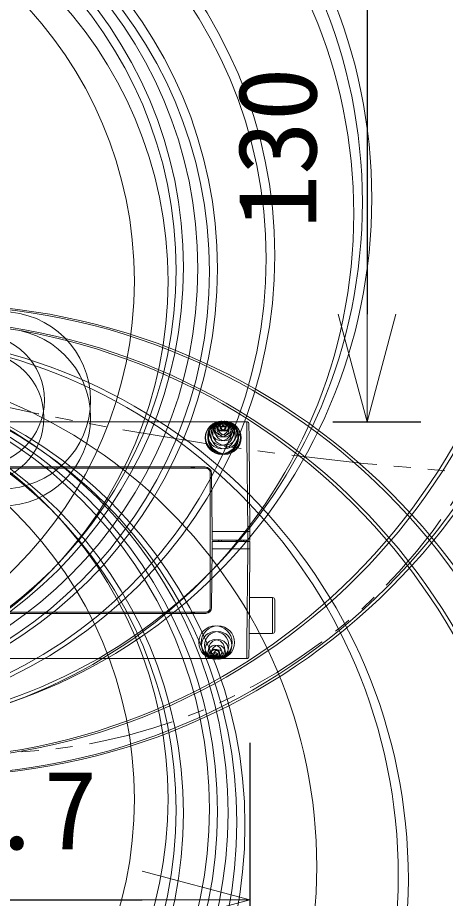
# Model space of a CAD drawing. Units: millimetres, scale not verified. Extents: x -65 to 105, y -57 to 178.
# Drawn here: x 12.71 to 22.64, y 16.15 to 36.6 of the extents above; entities that cross this region are included whole.
import ezdxf
from ezdxf.enums import TextEntityAlignment as Align

# ---------------------------------------------------------------- set-up
doc = ezdxf.new("R2010")
doc.units = ezdxf.units.MM
doc.header["$LTSCALE"] = 0.125
doc.linetypes.add('USER2', pattern=[31.75, 15.875, -3.175, 3.175, -3.175, 3.175, -3.175])
doc.layers.add('0-0_0', color=1, linetype='USER2', lineweight=18)
doc.layers.add('0-4_GAIKEI', color=1, linetype='Continuous', lineweight=18)
doc.layers.add('0-5_SUNPO', color=7, linetype='Continuous')
doc.styles.add('ＭＳ ゴシック', font='')
doc.styles.get('ＭＳ ゴシック').set_extended_font_data('MS Gothic')

# ---------------------------------------------------------------- blocks, each defined once
blk = doc.blocks.new('_Open30')
at = {"layer": '0-0_0', "color": 7, "linetype": 'Continuous'}
blk.add_line((0, 0), (-1, 0), dxfattribs=at)
blk.add_lwpolyline([(-1, 0.26795), (0, 0), (-1, -0.26795)], dxfattribs=at)
blk = doc.blocks.new('D4')
at = {"layer": '0-5_SUNPO'}
for p, q in [((210.8255, 353.7721), (215.5681, 353.7721)), ((214.3181, 351.2721), (214.3181, 343.2221)), ((213.526, 340.7221), (215.5681, 340.7221))]:
    blk.add_line(p, q, dxfattribs=at)
at = {"layer": '0-5_SUNPO', "xscale": 2.5, "yscale": 2.5}
for p, rotation in [((214.3181, 353.7721), 90), ((214.3181, 340.7221), 270)]:
    blk.add_blockref('_Open30', p, dxfattribs=dict(at, rotation=rotation))
at = {"layer": '0-5_SUNPO', "style": 'ＭＳ ゴシック'}
blk.add_text('130', height=1.833, rotation=90, dxfattribs=at).set_placement((213.6931, 345.211), align=Align.BOTTOM_LEFT)
blk = doc.blocks.new('D1')
at = {"layer": '0-5_SUNPO'}
for p, q in [((197.8255, 333.9721), (197.8255, 328.3655)), ((211.5995, 333.2672), (211.5995, 328.3655)), ((200.3255, 329.6155), (209.0995, 329.6155))]:
    blk.add_line(p, q, dxfattribs=at)
at = {"layer": '0-5_SUNPO', "xscale": 2.5, "yscale": 2.5, "rotation": 180}
blk.add_blockref('_Open30', (197.8255, 329.6155), dxfattribs=at)
at = {"layer": '0-5_SUNPO', "xscale": 2.5, "yscale": 2.5}
blk.add_blockref('_Open30', (211.5995, 329.6155), dxfattribs=at)
at = {"layer": '0-5_SUNPO', "style": 'ＭＳ ゴシック'}
blk.add_text('137.7', height=1.833, dxfattribs=at).set_placement((201.8194, 330.2405), align=Align.BOTTOM_LEFT)

msp = doc.modelspace()

# ---------------------------------------------------------------- linework, layer by layer
at = {"layer": '0-0_0'}
for centre, radius in [((28.5193, 101.9311), 76.0771), ((12.0482, 32.3835), 12.8587)]:
    msp.add_circle(centre, radius, dxfattribs=at)
at = {"layer": '0-4_GAIKEI', "color": 7}
for p, q in [((4.4515, 27.2153), (15.7788, 27.2153)), ((14.8062, 27.2153), (14.777, 27.2153)), ((14.8062, 27.2153), (15.7497, 27.2153)), ((15.7788, 27.2153), (18.0284, 27.2153)), ((18.0784, 27.1658), (18.0812, 26.8428)), ((18.1002, 24.6636), (18.0812, 26.8428)), ((18.1019, 24.4653), (18.1002, 24.6636)), ((18.1017, 24.4353), (18.1002, 24.2671)), ((18.0812, 22.0878), (18.1002, 24.2671)), ((18.0784, 21.7649), (18.0812, 22.0878)), ((4.4512, 21.7153), (18.0284, 21.7153))]:
    msp.add_line(p, q, dxfattribs=at)
at = {"layer": '0-4_GAIKEI'}
for p, q in [((15.7497, 27.2153), (15.7788, 27.2153)), ((17.3429, 27.2167), (17.3364, 27.2153)), ((17.3429, 27.2167), (17.3429, 27.216)), ((17.4479, 27.226), (17.4479, 27.216)), ((17.5079, 27.226), (17.5079, 27.216)), ((17.6129, 27.2167), (17.6129, 27.216)), ((17.6194, 27.2153), (17.6129, 27.2167)), ((18.0284, 27.2153), (18.0312, 26.8653)), ((5.3773, 26.1353), (17.0785, 26.1353)), ((17.0592, 26.1653), (5.3966, 26.1653)), ((13.3962, 26.1377), (9.6297, 26.1377)), ((13.3962, 26.1653), (13.3962, 26.1377)), ((13.3979, 26.1394), (13.3962, 26.1377)), ((13.3979, 26.1653), (13.3979, 26.1394)), ((13.6179, 26.1394), (13.3979, 26.1394)), ((13.6179, 26.1653), (13.6179, 26.1394)), ((13.6179, 26.1394), (13.6197, 26.1377)), ((13.6197, 26.1653), (13.6197, 26.1377)), ((16.7182, 26.1377), (13.6197, 26.1377)), ((16.8376, 26.1377), (16.8371, 26.1359)), ((17.0809, 26.1377), (16.8376, 26.1377)), ((17.0809, 26.1377), (17.0785, 26.1353)), ((17.1832, 26.0997), (17.1593, 26.0997)), ((17.1805, 26.0379), (17.1779, 26.0353)), ((17.1779, 26.0353), (17.1779, 22.8953)), ((17.221, 24.6653), (17.2092, 26.0166)), ((17.2228, 24.4653), (17.221, 24.6653)), ((18.0519, 24.4653), (18.0502, 24.6653)), ((17.2225, 24.4353), (17.221, 24.2653)), ((17.2225, 24.4353), (18.1017, 24.4353)), ((17.2228, 24.4653), (18.1019, 24.4653)), ((17.3713, 24.4353), (17.3713, 24.4653)), ((17.3734, 24.4352), (17.3734, 24.4653)), ((17.3779, 24.4353), (17.3779, 24.4614)), ((17.4397, 24.4653), (17.4402, 24.4353)), ((17.7832, 24.4653), (17.7826, 24.4353)), ((17.7979, 24.4353), (17.7979, 24.4653)), ((17.8979, 24.4352), (17.8979, 24.4653)), ((17.9479, 24.4352), (17.9479, 24.4653)), ((17.9579, 24.4353), (17.9579, 24.4653)), ((18.0517, 24.4353), (18.0502, 24.2653)), ((18.0312, 22.0653), (18.0502, 24.2653)), ((18.0903, 23.1303), (18.6279, 23.1303)), ((18.6279, 22.3003), (18.6279, 23.1303)), ((18.6779, 22.3503), (18.6779, 23.0803)), ((17.0791, 22.7653), (5.3768, 22.7653)), ((13.3962, 22.7929), (13.3962, 22.7653)), ((13.3979, 22.7653), (13.3979, 22.7912)), ((13.6179, 22.7912), (13.6197, 22.7929)), ((13.6179, 22.7653), (13.6179, 22.7912)), ((16.7182, 22.7929), (13.6197, 22.7929)), ((13.6197, 22.7929), (13.6197, 22.7653)), ((16.7182, 22.7929), (16.7188, 22.7947)), ((16.7188, 22.7947), (16.8371, 22.7947)), ((16.8376, 22.7929), (16.8371, 22.7947)), ((17.0809, 22.7929), (16.8376, 22.7929)), ((17.0809, 22.7929), (17.0785, 22.7953)), ((17.192, 22.8309), (17.1593, 22.8309)), ((17.1805, 22.8927), (17.1779, 22.8953)), ((18.083, 22.3003), (18.6279, 22.3003)), ((18.0284, 21.7153), (18.0312, 22.0653)), ((17.1864, 21.7153), (17.1929, 21.714)), ((17.1929, 21.714), (17.1929, 21.7146)), ((17.2579, 21.7046), (17.2389, 21.7069)), ((17.2979, 21.7046), (17.2979, 21.7146)), ((17.3579, 21.7046), (17.3579, 21.7146)), ((17.3979, 21.7046), (17.4177, 21.707)), ((17.4629, 21.714), (17.4694, 21.7153)), ((17.4629, 21.714), (17.4629, 21.7146))]:
    msp.add_line(p, q, dxfattribs=at)
for points in [[(17.221, 24.6653), (18.0502, 24.6653), (18.0312, 26.8653)], [(16.7182, 26.1377), (16.7188, 26.1359), (16.8371, 26.1359)], [(17.209, 22.8942), (17.221, 24.2653), (18.0502, 24.2653)], [(5.296, 22.7935), (5.3755, 22.7935), (5.3773, 22.7953), (17.0785, 22.7953)], [(13.6179, 22.7912), (13.3979, 22.7912), (13.3962, 22.7929), (9.6297, 22.7929)]]:
    msp.add_lwpolyline(points, dxfattribs=at)
for centre, radius in [((10.8083, 33.9267), 14.9398), ((10.759, 33.8787), 14.8664), ((10.2908, 33.9419), 14.5879), ((10.2417, 33.8944), 14.515), ((8.5762, 32.4004), 12.3535), ((8.4899, 32.3147), 12.2214), ((8.4506, 32.044), 12.0606), ((7.8121, 31.0751), 10.8662), ((7.7302, 31.004), 10.7476), ((7.0904, 30.7697), 10.2578), ((6.5953, 30.808), 9.9615), ((6.8467, 30.7769), 10.044), ((7.0155, 30.7019), 10.1454), ((6.5301, 30.7393), 9.8548), ((6.4997, 30.4784), 9.6989), ((6.0205, 30.4804), 9.3969), ((10.8083, 15.004), 14.9398), ((10.759, 15.0519), 14.8664), ((12.343, 27.7146), 2.0573), ((10.2908, 14.9888), 14.5879), ((10.2417, 15.0363), 14.515), ((9.1006, 16.5815), 12.6782), ((12.343, 27.316), 2.0573), ((9.0041, 16.666), 12.5398), ((11.8073, 27.7173), 1.5216), ((11.8022, 27.3133), 1.5166), ((7.9336, 16.8793), 11.7189), ((7.2567, 18.1299), 10.3369), ((7.3973, 17.8447), 10.5879), ((7.0904, 18.1609), 10.2578), ((7.3234, 17.9161), 10.4747), ((7.0155, 18.2287), 10.1454), ((6.5953, 18.1227), 9.9615), ((6.5301, 18.1914), 9.8548), ((6.4997, 18.4523), 9.6989), ((6.0205, 18.4502), 9.3969), ((17.448, 26.8415), 0.3866), ((17.4467, 26.8541), 0.3739), ((17.5078, 26.8415), 0.3866), ((17.4425, 26.9088), 0.319), ((17.5091, 26.8541), 0.3739), ((17.4403, 26.9485), 0.2793), ((17.5133, 26.9088), 0.319), ((17.4379, 27.0015), 0.2262), ((17.5156, 26.9485), 0.2793), ((17.4365, 27.0461), 0.1816), ((17.4363, 27.0676), 0.1601), ((17.5179, 27.0015), 0.2262), ((17.4362, 27.1109), 0.1168), ((17.4364, 27.1216), 0.1062), ((17.5193, 27.0461), 0.1816), ((17.5196, 27.0676), 0.1601), ((17.4376, 27.1606), 0.0672), ((17.4382, 27.1677), 0.06), ((17.5196, 27.1109), 0.1168), ((17.4402, 27.1945), 0.0331), ((17.4404, 27.1967), 0.0309), ((17.5195, 27.1216), 0.1062), ((17.4424, 27.2108), 0.0167), ((17.4427, 27.2121), 0.0154), ((17.4447, 27.2207), 0.00654), ((17.4461, 27.2243), 0.00267), ((17.447, 27.2257), 0.00103), ((17.4474, 27.226), 0.00048), ((17.5182, 27.1606), 0.0672), ((17.5177, 27.1677), 0.06), ((17.5156, 27.1945), 0.0331), ((17.5154, 27.1967), 0.0309), ((17.5134, 27.2108), 0.0167), ((17.5131, 27.2121), 0.0154), ((17.5111, 27.2207), 0.00654), ((17.5097, 27.2243), 0.00267), ((17.5088, 27.2257), 0.00103), ((17.5084, 27.226), 0.00048), ((17.298, 22.0891), 0.3866), ((17.3578, 22.0891), 0.3866), ((17.2925, 22.0218), 0.319), ((17.3633, 22.0218), 0.319), ((17.2879, 21.9291), 0.2262), ((17.3679, 21.9291), 0.2262), ((17.2863, 21.863), 0.1601), ((17.2863, 21.8176), 0.1147), ((17.2864, 21.8091), 0.1062), ((17.3696, 21.863), 0.1601), ((17.3695, 21.8091), 0.1062), ((17.2872, 21.7793), 0.0764), ((17.2882, 21.763), 0.06), ((17.2892, 21.7465), 0.0435), ((17.2904, 21.7339), 0.0309), ((17.2915, 21.7264), 0.0233), ((17.2924, 21.7198), 0.0167), ((17.2935, 21.7146), 0.0113), ((17.2947, 21.71), 0.00654), ((17.2952, 21.7088), 0.00527), ((17.2961, 21.7064), 0.00267), ((17.2962, 21.7063), 0.00257), ((17.297, 21.705), 0.0011), ((17.297, 21.705), 0.00103), ((17.2974, 21.7047), 0.00054), ((17.2974, 21.7046), 0.00048), ((17.2975, 21.7046), 0.00043), ((17.3677, 21.763), 0.06), ((17.3654, 21.7339), 0.0309), ((17.3634, 21.7198), 0.0167), ((17.3611, 21.71), 0.00654), ((17.3597, 21.7064), 0.00267), ((17.3588, 21.705), 0.00103), ((17.3584, 21.7046), 0.00048)]:
    msp.add_circle(centre, radius, dxfattribs=at)
for centre, radius, start, end in [((17.4779, 26.5554), 0.6742, 95.95873, 101.54976), ((17.478, 26.5551), 0.6745, 95.96056, 101.54919), ((17.4779, 26.5553), 0.6614, 90.00014, 92.59999), ((17.4779, 26.5553), 0.6614, 87.40001, 89.99986), ((17.4779, 26.5554), 0.6742, 78.45024, 84.04127), ((17.4779, 26.5551), 0.6745, 78.45081, 84.03944), ((16.7779, 26.0553), 0.1017, 54.05545, 125.94438), ((16.7779, 26.0553), 0.1, 53.73237, 126.26763), ((17.0592, 26.0153), 0.15, 0.5, 90), ((17.0783, 26.0358), 0.0996, 359.72403, 89.87185), ((17.0809, 26.0377), 0.1, 38.31774, 90.00301), ((17.08, 26.038), 0.1005, 359.93201, 37.86499), ((9463.1151, 24.4653), 9445.9348, 179.99046, 180.00954), ((17.4579, 24.3653), 0.125, 126.87031, 132.55584), ((18.6279, 23.0803), 0.05, 0, 90), ((16.7779, 22.8753), 0.1017, 234.05545, 305.94438), ((16.7779, 22.8753), 0.1, 233.73237, 306.26763), ((17.0783, 22.8948), 0.0996, 270.12815, 0.27597), ((17.0791, 22.8953), 0.13, 270, 359.5), ((17.0809, 22.8929), 0.1, 269.99699, 321.68226), ((17.08, 22.8926), 0.1005, 322.13501, 0.06799), ((18.6279, 22.3503), 0.05, 270, 0), ((17.3279, 22.3752), 0.6742, 258.45024, 264.04127), ((17.3279, 22.3753), 0.6614, 267.40001, 269.99986), ((17.3279, 22.3753), 0.6614, 270.00014, 272.59999), ((17.3679, 21.7544), 0.0515, 260.78319, 271.92392), ((17.3279, 22.3752), 0.6742, 275.95873, 281.54976)]:
    msp.add_arc(centre, radius, start, end, dxfattribs=at)
at = {"layer": '0-4_GAIKEI', "color": 7}
for centre, start, end in [((18.0284, 27.1653), 0.5, 90), ((18.0284, 21.7653), 270, 359.5)]:
    msp.add_arc(centre, 0.05, start, end, dxfattribs=at)
at = {"layer": '0-4_GAIKEI'}
for centre, major_axis, start_param, end_param in [((18.0502, 24.6631), (-0.05, -0.0004), 3.1415927, 4.7120083), ((18.0502, 24.2675), (-0.05, 0.0004), 1.571177, 3.1415925)]:
    msp.add_ellipse(centre, major_axis=major_axis, ratio=0.043618, start_param=start_param, end_param=end_param, dxfattribs=at)

# ---------------------------------------------------------------- block references
at = {"layer": '0-5_SUNPO'}
for name in ['D4', 'D1']:
    msp.add_blockref(name, (-193.4976, -313.5067), dxfattribs=at)

doc.saveas('drawing.dxf')
